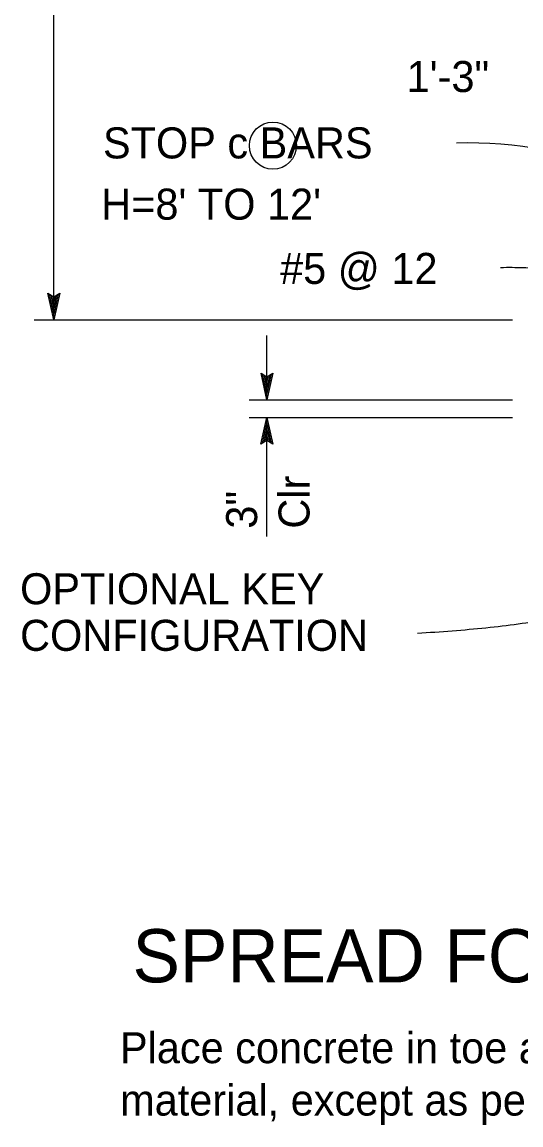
# Model space of a CAD drawing. Extents: x -894 to 866, y -472 to 714.
# Drawn here: x -672.2 to -559.6, y 180.7 to 429.5 of the extents above; entities that cross this region are included whole.
import ezdxf

# ---------------------------------------------------------------- set-up
doc = ezdxf.new("R2010")
doc.units = 0
doc.layers.add('str_Text-A', color=7, linetype='Continuous')

msp = doc.modelspace()

# ---------------------------------------------------------------- linework, layer by layer
at = {"layer": 'str_Text-A'}
for p, q in [((-664.99, 362.3), (-664.99, 561.3)), ((-664.99, 362.3), (-666.32, 368.3)), ((-666.32, 368.3), (-666.32, 368.3)), ((-666.32, 368.3), (-664.99, 367.5)), ((-664.99, 367.5), (-663.65, 368.3)), ((-663.65, 368.3), (-664.99, 362.3)), ((-663.65, 368.3), (-663.65, 368.3)), ((-664.99, 363.69), (-665.96, 368.06)), ((-664.99, 365.06), (-665.61, 367.88)), ((-664.99, 366.44), (-665.25, 367.65)), ((-664.01, 368.08), (-664.99, 363.68)), ((-664.37, 367.85), (-664.99, 365.06)), ((-664.71, 367.67), (-664.99, 366.44)), ((-669.4, 362.3), (-561.46, 362.3)), ((-664.99, 362.3), (-664.99, 362.3)), ((-616.9, 344.3), (-616.9, 358.82)), ((-616.9, 344.3), (-618.23, 350.3)), ((-618.23, 350.3), (-618.23, 350.3)), ((-618.23, 350.3), (-616.9, 349.5)), ((-616.91, 345.69), (-617.87, 350.06)), ((-616.9, 347.06), (-617.53, 349.88)), ((-616.9, 348.44), (-617.17, 349.65)), ((-616.9, 349.5), (-615.56, 350.3)), ((-615.56, 350.3), (-616.9, 344.3)), ((-615.92, 350.08), (-616.9, 345.68)), ((-616.28, 349.85), (-616.9, 347.06)), ((-616.62, 349.67), (-616.9, 348.44)), ((-615.56, 350.3), (-615.56, 350.3)), ((-620.88, 344.3), (-561.46, 344.3)), ((-616.9, 344.3), (-616.9, 344.3)), ((-620.88, 340.3), (-561.46, 340.3)), ((-618.24, 334.3), (-616.9, 340.3)), ((-617.89, 334.51), (-616.9, 338.92)), ((-616.9, 313.46), (-616.9, 340.3)), ((-616.9, 340.3), (-616.9, 340.3)), ((-616.9, 340.3), (-615.57, 334.3)), ((-616.9, 338.91), (-615.93, 334.53)), ((-617.53, 334.75), (-616.9, 337.53)), ((-617.18, 334.92), (-616.91, 336.15)), ((-616.91, 336.15), (-616.64, 334.94)), ((-616.9, 337.53), (-616.28, 334.71)), ((-616.9, 335.1), (-618.24, 334.3)), ((-618.24, 334.3), (-618.24, 334.3)), ((-615.57, 334.3), (-616.9, 335.1)), ((-615.57, 334.3), (-615.57, 334.3))]:
    msp.add_line(p, q, dxfattribs=at)
msp.add_circle((-615.55, 401.61), 5.32, dxfattribs=at)
msp.add_arc((-571.74, 306.59), 95.62, 67.4989, 91.4157, dxfattribs=at)
for points in [[(-522.21, 345.96), (-528.24, 361.54), (-535, 368.54), (-550.03, 374.25), (-564.15, 374.08)], [(-479.98, 334.33), (-470.82, 340.34), (-467, 334.65), (-481.93, 325.8), (-534.74, 294.19), (-582.88, 291.57)]]:
    msp.add_open_spline(points, degree=2, dxfattribs=at)

# ---------------------------------------------------------------- texts
for s, height, p in [('1\'-3"', 7, (-585.37, 413.69)), ('STOP c BARS', 7, (-653.91, 398.72)), ("H=8' TO 12'", 7, (-654.3, 384.91)), ('#5 @ 12', 7, (-613.93, 370.41)), ('OPTIONAL KEY', 7, (-672.61, 298.17)), ('CONFIGURATION', 7, (-672.61, 287.67)), ('SPREAD FOOTING SECTION', 12, (-647.24, 212.9)), ('Place concrete in toe against undisturbed', 7, (-650.07, 194.67)), ('material, except as permitted by the Engineer.', 7, (-650.03, 182.86))]:
    msp.add_text(s, height=height, dxfattribs=at).set_placement(p)
for s, p in [('Clr', (-607.29, 315.22)), ('3"', (-619.11, 315.22))]:
    msp.add_text(s, height=7, rotation=90, dxfattribs=at).set_placement(p)

doc.saveas('drawing.dxf')
